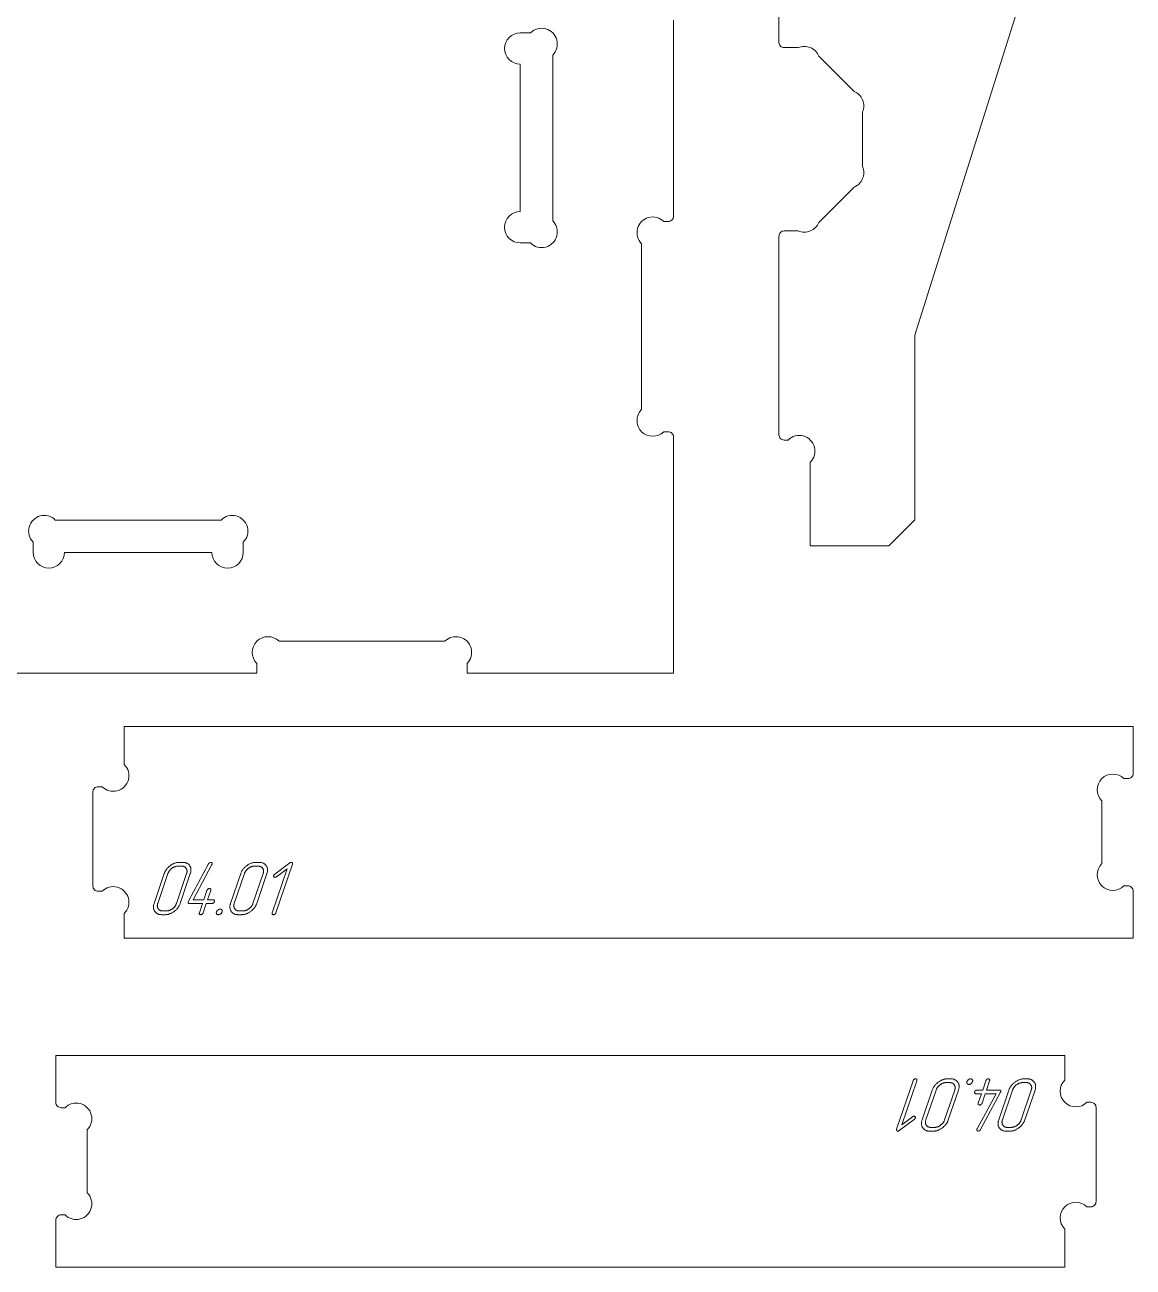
# Model space of a CAD drawing. Header units: millimetres. Extents: x 10 to 1489, y -739 to -10.
# Drawn here: x 1271.1 to 1483.1, y -739.5 to -501.8 of the extents above; entities that cross this region are included whole.
import ezdxf

# ---------------------------------------------------------------- set-up
doc = ezdxf.new("R2010")
doc.units = ezdxf.units.MM
doc.layers.add('cut', color=7, linetype='Continuous', lineweight=0)
doc.layers.add('mark', color=7, linetype='Continuous', lineweight=0)

msp = doc.modelspace()

# ---------------------------------------------------------------- linework, layer by layer
at = {"layer": 'cut'}
for points in [[(1471.330364, -465.952467), (1441.603998, -560.399318, 0.1536553472), (1441.330424, -562.179758), (1441.330424, -596.518449), (1436.330434, -601.518439), (1421.330464, -601.518439), (1421.330464, -585.511121, 1), (1417.087823, -581.26848), (1416.330474, -581.26848, -0.4142135624), (1415.330476, -580.268482), (1415.330476, -542.268558, -0.4142135624), (1416.330474, -541.26856), (1419.034363, -541.26856, 0.4142135624), (1422.954052, -539.644972), (1429.706856, -532.892168, 0.4142135624), (1431.330444, -528.972479), (1431.330444, -518.498468, 0.4142135624), (1429.706856, -514.578779), (1422.954052, -507.825975, 0.4142135624), (1419.034363, -506.202387), (1416.330474, -506.202387, -0.4142135624), (1415.330476, -505.202389), (1415.330476, -467.202465, -0.4142135624)], [(1395.152671, -500.975762), (1395.152671, -538.475687, -0.4142135624), (1394.152673, -539.475685), (1393.295324, -539.475685, 1), (1389.052683, -543.718326), (1389.052683, -575.432964, 1), (1393.295324, -579.675605), (1394.152673, -579.675605, -0.4142135624), (1395.152671, -580.675603), (1395.152671, -625.875512), (1355.65275, -625.875512), (1355.65275, -624.018165, 1), (1351.410109, -619.775524), (1319.695471, -619.775524, 1), (1315.45283, -624.018165), (1315.45283, -625.875512), (1259.252943, -625.875512)]]:
    msp.add_lwpolyline(points, format="xyb", dxfattribs=at)
for points in [[(1372.052717, -507.618398, 1), (1367.810076, -503.375757), (1365.852729, -503.375757, 1), (1365.852729, -509.375757), (1365.852729, -537.575677, 1), (1365.852729, -543.575677), (1367.810076, -543.575677, 1), (1372.052717, -539.333036)], [(1276.895557, -596.575571, 1), (1272.652916, -600.818212), (1272.652916, -602.775558, 1), (1278.652916, -602.775558), (1306.852835, -602.775558, 1), (1312.852835, -602.775558), (1312.852835, -600.818212, 1), (1308.610194, -596.575571)], [(1290.08952, -676.553213), (1290.08952, -671.833847, 1), (1285.846879, -667.591206), (1285.08953, -667.591206, -0.4142135675), (1284.089532, -666.591208), (1284.089532, -648.591244, -0.4142135624), (1285.08953, -647.591246), (1285.846879, -647.591246, 1), (1290.08952, -643.348605), (1290.08952, -636.053294), (1483.089134, -636.053294), (1483.089134, -645.053276, -0.4142135624), (1482.089136, -646.053274), (1481.331787, -646.053274, 1), (1477.089146, -650.295915), (1477.089146, -662.310592, 1), (1481.331787, -666.553233), (1482.089136, -666.553233, -0.4142135624), (1483.089134, -667.553231), (1483.089134, -676.553213)], [(1469.999583, -699.000025), (1469.999583, -703.719391, 1), (1474.242224, -707.962032), (1474.999573, -707.962032, -0.4142135624), (1475.999571, -708.96203), (1475.999571, -726.961994, -0.4142135624), (1474.999573, -727.961992), (1474.242224, -727.961992, 1), (1469.999583, -732.204633), (1469.999583, -739.499944), (1276.999969, -739.499944), (1276.999969, -730.499962, -0.4142135624), (1277.999967, -729.499964), (1278.757316, -729.499964, 1), (1282.999957, -725.257323), (1282.999957, -713.242646, 1), (1278.757316, -709.000005), (1277.999967, -709.000005, -0.4142135624), (1276.999969, -708.000007), (1276.999969, -699.000025)]]:
    msp.add_lwpolyline(points, format="xyb", close=True, dxfattribs=at)
at = {"layer": 'mark'}
for points in [[(1300.781184, -669.929357), (1302.723144, -664.215083), (1302.758237, -664.104522), (1302.787653, -663.996054), (1302.81139, -663.889679), (1302.82945, -663.785396), (1302.841831, -663.683206), (1302.848534, -663.583108), (1302.84956, -663.485104), (1302.844907, -663.389191), (1302.834577, -663.295372), (1302.818568, -663.203645), (1302.796881, -663.114011), (1302.769517, -663.026469), (1302.736474, -662.94102), (1302.697753, -662.857663), (1302.653355, -662.7764), (1302.603278, -662.697228), (1302.548584, -662.621545), (1302.490334, -662.550744), (1302.428527, -662.484827), (1302.363163, -662.423792), (1302.294243, -662.367639), (1302.221766, -662.31637), (1302.145732, -662.269983), (1302.066142, -662.228479), (1301.982995, -662.191858), (1301.896292, -662.16012), (1301.806032, -662.133265), (1301.712215, -662.111292), (1301.614842, -662.094202), (1301.513913, -662.081995), (1301.409426, -662.074671), (1301.301383, -662.07223), (1300.587099, -662.07223), (1300.474834, -662.074741), (1300.363039, -662.082274), (1300.251713, -662.09483), (1300.140856, -662.112408), (1300.030469, -662.135009), (1299.920552, -662.162631), (1299.811104, -662.195276), (1299.702126, -662.232944), (1299.593617, -662.275633), (1299.485578, -662.323345), (1299.378008, -662.37608), (1299.270908, -662.433836), (1299.164278, -662.496615), (1299.058117, -662.564416), (1298.952425, -662.63724), (1298.847203, -662.715086), (1298.744359, -662.79628), (1298.645801, -662.879148), (1298.551528, -662.96369), (1298.461542, -663.049906), (1298.375842, -663.137797), (1298.294427, -663.227361), (1298.217299, -663.3186), (1298.144456, -663.411513), (1298.0759, -663.5061), (1298.011629, -663.602361), (1297.951645, -663.700296), (1297.895946, -663.799905), (1297.844533, -663.901188), (1297.797407, -664.004145), (1297.754566, -664.108777), (1297.716011, -664.215083), (1295.774051, -669.929357), (1295.738776, -670.040768), (1295.709402, -670.150004), (1295.685928, -670.257063), (1295.668356, -670.361945), (1295.656684, -670.464652), (1295.650913, -670.565181), (1295.651042, -670.663535), (1295.657073, -670.759712), (1295.669004, -670.853713), (1295.686836, -670.945538), (1295.710569, -671.035186), (1295.740202, -671.122658), (1295.775737, -671.207954), (1295.817172, -671.291073), (1295.864508, -671.372016), (1295.917745, -671.450782), (1295.975385, -671.526033), (1296.03593, -671.596429), (1296.099382, -671.661971), (1296.165739, -671.722657), (1296.235002, -671.778488), (1296.30717, -671.829465), (1296.382244, -671.875586), (1296.460224, -671.916853), (1296.54111, -671.953265), (1296.624901, -671.984821), (1296.711598, -672.011523), (1296.801201, -672.033371), (1296.893709, -672.050363), (1296.989123, -672.0625), (1297.087443, -672.069782), (1297.188668, -672.07221), (1297.902953, -672.07221), (1298.014367, -672.06974), (1298.125394, -672.062333), (1298.236035, -672.049986), (1298.34629, -672.032701), (1298.456159, -672.010477), (1298.565642, -671.983315), (1298.674738, -671.951214), (1298.783448, -671.914174), (1298.891771, -671.872196), (1298.999709, -671.825279), (1299.10726, -671.773424), (1299.214425, -671.71663), (1299.321203, -671.654897), (1299.427596, -671.588226), (1299.533602, -671.516617), (1299.639222, -671.440068), (1299.74252, -671.360088), (1299.841561, -671.278182), (1299.936346, -671.194352), (1300.026874, -671.108596), (1300.113146, -671.020914), (1300.19516, -670.931308), (1300.272918, -670.839776), (1300.346419, -670.74632), (1300.415663, -670.650937), (1300.480651, -670.55363), (1300.541381, -670.454398), (1300.597855, -670.35324), (1300.650072, -670.250157), (1300.698033, -670.145149), (1300.741737, -670.038215)], [(1300.066899, -669.929357), (1302.00886, -664.215083), (1302.031883, -664.14251), (1302.051178, -664.071221), (1302.066743, -664.001216), (1302.078579, -663.932494), (1302.086686, -663.865055), (1302.091063, -663.7989), (1302.091712, -663.734029), (1302.088631, -663.670441), (1302.081821, -663.608136), (1302.071281, -663.547115), (1302.057012, -663.487378), (1302.039015, -663.428923), (1302.017287, -663.371753), (1301.991831, -663.315866), (1301.962645, -663.261262), (1301.92973, -663.207942), (1301.893722, -663.156909), (1301.855255, -663.10917), (1301.814331, -663.064722), (1301.770949, -663.023567), (1301.725108, -662.985704), (1301.67681, -662.951134), (1301.626054, -662.919856), (1301.572839, -662.891871), (1301.517167, -662.867178), (1301.459037, -662.845777), (1301.398449, -662.827669), (1301.335403, -662.812853), (1301.269899, -662.80133), (1301.201936, -662.793099), (1301.131516, -662.78816), (1301.058638, -662.786514), (1300.344354, -662.786514), (1300.270376, -662.788146), (1300.196655, -662.793043), (1300.123192, -662.801204), (1300.049987, -662.81263), (1299.97704, -662.82732), (1299.90435, -662.845275), (1299.831917, -662.866494), (1299.759743, -662.890978), (1299.687826, -662.918726), (1299.616167, -662.949739), (1299.544765, -662.984016), (1299.473621, -663.021558), (1299.402735, -663.062364), (1299.332106, -663.106435), (1299.261735, -663.153771), (1299.191622, -663.20437), (1299.123038, -663.257286), (1299.057253, -663.311569), (1298.994269, -663.367219), (1298.934085, -663.424236), (1298.876702, -663.48262), (1298.822118, -663.542372), (1298.770335, -663.603491), (1298.721352, -663.665977), (1298.675169, -663.72983), (1298.631787, -663.79505), (1298.591204, -663.861637), (1298.553422, -663.929592), (1298.51844, -663.998914), (1298.486258, -664.069603), (1298.456877, -664.141659), (1298.430295, -664.215083), (1296.488335, -669.929357), (1296.465646, -670.001078), (1296.44674, -670.0716), (1296.431619, -670.140922), (1296.420283, -670.209044), (1296.41273, -670.275966), (1296.408961, -670.341689), (1296.408977, -670.406211), (1296.412777, -670.469534), (1296.420361, -670.531658), (1296.431729, -670.592581), (1296.446882, -670.652305), (1296.465818, -670.710829), (1296.488539, -670.768153), (1296.515044, -670.824277), (1296.545333, -670.879201), (1296.579406, -670.932926), (1296.616452, -670.984391), (1296.655658, -671.032535), (1296.697025, -671.07736), (1296.740553, -671.118863), (1296.786241, -671.157047), (1296.83409, -671.19191), (1296.884099, -671.223453), (1296.936269, -671.251676), (1296.9906, -671.276578), (1297.047091, -671.29816), (1297.105744, -671.316422), (1297.166556, -671.331363), (1297.22953, -671.342984), (1297.294664, -671.351285), (1297.361958, -671.356265), (1297.431414, -671.357925), (1298.145698, -671.357925), (1298.217974, -671.356335), (1298.290159, -671.351564), (1298.362254, -671.343612), (1298.434257, -671.332479), (1298.506171, -671.318165), (1298.577993, -671.300671), (1298.649725, -671.279996), (1298.721366, -671.25614), (1298.792917, -671.229103), (1298.864377, -671.198886), (1298.935746, -671.165487), (1299.007024, -671.128908), (1299.078212, -671.089148), (1299.149309, -671.046207), (1299.220315, -671.000086), (1299.291231, -670.950783), (1299.360702, -670.899081), (1299.427374, -670.845761), (1299.491247, -670.790823), (1299.552321, -670.734266), (1299.610597, -670.676091), (1299.666073, -670.616297), (1299.718751, -670.554886), (1299.76863, -670.491856), (1299.815709, -670.427207), (1299.85999, -670.360941), (1299.901472, -670.293056), (1299.940156, -670.223553), (1299.97604, -670.152431), (1300.009125, -670.079691), (1300.039412, -670.005333)], [(1306.651373, -662.07223), (1306.405726, -662.143658), (1306.375493, -662.162632), (1306.346958, -662.183837), (1306.320122, -662.207274), (1306.294984, -662.232944), (1306.271545, -662.260846), (1306.249804, -662.29098), (1306.229762, -662.323345), (1306.211418, -662.357943), (1302.355399, -669.500786), (1302.319127, -669.5865), (1302.30878, -669.621545), (1302.302013, -669.65525), (1302.298826, -669.687616), (1302.299219, -669.718643), (1302.303192, -669.74833), (1302.310746, -669.776679), (1302.32188, -669.803687), (1302.336593, -669.829357), (1302.354521, -669.852795), (1302.375297, -669.873107), (1302.39892, -669.890294), (1302.425391, -669.904357), (1302.454709, -669.915294), (1302.486876, -669.923107), (1302.52189, -669.927794), (1302.559751, -669.929357), (1305.059746, -669.929357), (1304.452382, -671.716518), (1304.438795, -671.761437), (1304.429621, -671.803223), (1304.424858, -671.841877), (1304.424508, -671.8774), (1304.428569, -671.90979), (1304.437042, -671.939049), (1304.449928, -671.965175), (1304.467225, -671.98817), (1304.504929, -672.008285), (1304.539749, -672.025718), (1304.571684, -672.04047), (1304.600735, -672.052539), (1304.626902, -672.061926), (1304.650184, -672.068631), (1304.670582, -672.072654), (1304.688095, -672.073995), (1304.726943, -672.072654), (1304.764916, -672.068631), (1304.802013, -672.061926), (1304.838234, -672.052539), (1304.873581, -672.04047), (1304.908052, -672.025718), (1304.941647, -672.008285), (1304.974367, -671.98817), (1305.006669, -671.96205), (1305.036609, -671.933692), (1305.064188, -671.903094), (1305.089406, -671.870257), (1305.112263, -671.835181), (1305.132758, -671.797866), (1305.150893, -671.758312), (1305.166666, -671.716518), (1305.774031, -669.929357), (1306.8526, -669.929357), (1306.894836, -669.927571), (1306.935831, -669.922214), (1306.975584, -669.913285), (1307.014095, -669.900785), (1307.051365, -669.884714), (1307.087393, -669.865071), (1307.12218, -669.841857), (1307.155724, -669.815071), (1307.187274, -669.786277), (1307.216076, -669.757036), (1307.242129, -669.727348), (1307.265434, -669.697214), (1307.28599, -669.666634), (1307.303799, -669.635607), (1307.318859, -669.604134), (1307.331171, -669.572215), (1307.340219, -669.540295), (1307.345547, -669.508822), (1307.347153, -669.477795), (1307.345037, -669.447215), (1307.339201, -669.417081), (1307.329643, -669.387394), (1307.316363, -669.358153), (1307.299363, -669.329358), (1307.279671, -669.302572), (1307.258319, -669.279358), (1307.235307, -669.259715), (1307.210635, -669.243644), (1307.184303, -669.231144), (1307.15631, -669.222215), (1307.126658, -669.216858), (1307.095345, -669.215073), (1306.016776, -669.215073), (1306.626038, -667.422219), (1306.6384, -667.38059), (1306.646357, -667.341416), (1306.64991, -667.304697), (1306.649057, -667.270434), (1306.643799, -667.238626), (1306.634136, -667.209273), (1306.620069, -667.182376), (1306.601596, -667.157934), (1306.580204, -667.13617), (1306.557379, -667.117309), (1306.53312, -667.101349), (1306.507428, -667.088291), (1306.480302, -667.078135), (1306.451743, -667.07088), (1306.42175, -667.066528), (1306.390324, -667.065077), (1306.354523, -667.066974), (1306.318547, -667.072666), (1306.282397, -667.082153), (1306.246072, -667.095434), (1306.209573, -667.11251), (1306.1729, -667.13338), (1306.136052, -667.158045), (1306.09903, -667.186505), (1306.063633, -667.216751), (1306.031661, -667.246773), (1306.003114, -667.276572), (1305.977992, -667.306148), (1305.956295, -667.3355), (1305.938023, -667.36463), (1305.923176, -667.393536), (1305.911754, -667.422219), (1305.302492, -669.215073), (1303.23821, -669.215073), (1306.862868, -662.5008), (1306.896685, -662.422229), (1306.907996, -662.383892), (1306.915201, -662.347452), (1306.918299, -662.31291), (1306.91729, -662.280265), (1306.912174, -662.249517), (1306.902952, -662.220667), (1306.889623, -662.193714), (1306.872187, -662.168658), (1306.851683, -662.146058), (1306.829152, -662.126471), (1306.804592, -662.109897), (1306.778004, -662.096337), (1306.749389, -662.08579), (1306.718745, -662.078256), (1306.686073, -662.073736)], [(1315.424011, -669.929357), (1317.365972, -664.215083), (1317.401065, -664.104522), (1317.430481, -663.996054), (1317.454218, -663.889679), (1317.472277, -663.785396), (1317.484659, -663.683206), (1317.491362, -663.583108), (1317.492388, -663.485104), (1317.487735, -663.389191), (1317.477404, -663.295372), (1317.461396, -663.203645), (1317.439709, -663.114011), (1317.412345, -663.026469), (1317.379302, -662.94102), (1317.340581, -662.857663), (1317.296183, -662.7764), (1317.246106, -662.697228), (1317.191412, -662.621545), (1317.133162, -662.550744), (1317.071354, -662.484827), (1317.005991, -662.423792), (1316.93707, -662.367639), (1316.864593, -662.31637), (1316.78856, -662.269983), (1316.70897, -662.228479), (1316.625823, -662.191858), (1316.53912, -662.16012), (1316.44886, -662.133265), (1316.355043, -662.111292), (1316.25767, -662.094202), (1316.156741, -662.081995), (1316.052254, -662.074671), (1315.944211, -662.07223), (1315.229927, -662.07223), (1315.117662, -662.074741), (1315.005867, -662.082274), (1314.894541, -662.09483), (1314.783684, -662.112408), (1314.673297, -662.135009), (1314.56338, -662.162631), (1314.453932, -662.195276), (1314.344954, -662.232944), (1314.236445, -662.275633), (1314.128406, -662.323345), (1314.020836, -662.37608), (1313.913736, -662.433836), (1313.807106, -662.496615), (1313.700944, -662.564416), (1313.595253, -662.63724), (1313.490031, -662.715086), (1313.387187, -662.79628), (1313.288628, -662.879148), (1313.194356, -662.96369), (1313.10437, -663.049906), (1313.018669, -663.137797), (1312.937255, -663.227361), (1312.860127, -663.3186), (1312.787284, -663.411513), (1312.718728, -663.5061), (1312.654457, -663.602361), (1312.594472, -663.700296), (1312.538774, -663.799905), (1312.487361, -663.901188), (1312.440234, -664.004145), (1312.397394, -664.108777), (1312.358839, -664.215083), (1310.416879, -669.929357), (1310.381604, -670.040768), (1310.352229, -670.150004), (1310.328756, -670.257063), (1310.311183, -670.361945), (1310.299512, -670.464652), (1310.29374, -670.565181), (1310.29387, -670.663535), (1310.299901, -670.759712), (1310.311832, -670.853713), (1310.329664, -670.945538), (1310.353397, -671.035186), (1310.38303, -671.122658), (1310.418565, -671.207954), (1310.46, -671.291073), (1310.507336, -671.372016), (1310.560573, -671.450782), (1310.618212, -671.526033), (1310.678758, -671.596429), (1310.74221, -671.661971), (1310.808567, -671.722657), (1310.877829, -671.778488), (1310.949998, -671.829465), (1311.025072, -671.875586), (1311.103052, -671.916853), (1311.183937, -671.953265), (1311.267729, -671.984821), (1311.354426, -672.011523), (1311.444028, -672.033371), (1311.536537, -672.050363), (1311.631951, -672.0625), (1311.730271, -672.069782), (1311.831496, -672.07221), (1312.545781, -672.07221), (1312.657194, -672.06974), (1312.768222, -672.062333), (1312.878863, -672.049986), (1312.989118, -672.032701), (1313.098987, -672.010477), (1313.208469, -671.983315), (1313.317566, -671.951214), (1313.426275, -671.914174), (1313.534599, -671.872196), (1313.642537, -671.825279), (1313.750088, -671.773424), (1313.857253, -671.71663), (1313.964031, -671.654897), (1314.070424, -671.588226), (1314.17643, -671.516617), (1314.282049, -671.440068), (1314.385348, -671.360088), (1314.484389, -671.278182), (1314.579174, -671.194352), (1314.669702, -671.108596), (1314.755973, -671.020914), (1314.837988, -670.931308), (1314.915746, -670.839776), (1314.989247, -670.74632), (1315.058491, -670.650937), (1315.123478, -670.55363), (1315.184209, -670.454398), (1315.240683, -670.35324), (1315.2929, -670.250157), (1315.340861, -670.145149), (1315.384565, -670.038215)], [(1314.709727, -669.929357), (1316.651688, -664.215083), (1316.674711, -664.14251), (1316.694006, -664.071221), (1316.709571, -664.001216), (1316.721407, -663.932494), (1316.729514, -663.865055), (1316.733891, -663.7989), (1316.73454, -663.734029), (1316.731459, -663.670441), (1316.724648, -663.608136), (1316.714109, -663.547115), (1316.69984, -663.487378), (1316.681842, -663.428923), (1316.660115, -663.371753), (1316.634659, -663.315866), (1316.605473, -663.261262), (1316.572558, -663.207942), (1316.53655, -663.156909), (1316.498083, -663.10917), (1316.457159, -663.064722), (1316.413776, -663.023567), (1316.367936, -662.985704), (1316.319638, -662.951134), (1316.268882, -662.919856), (1316.215667, -662.891871), (1316.159995, -662.867178), (1316.101865, -662.845777), (1316.041277, -662.827669), (1315.97823, -662.812853), (1315.912726, -662.80133), (1315.844764, -662.793099), (1315.774344, -662.78816), (1315.701466, -662.786514), (1314.987182, -662.786514), (1314.913204, -662.788146), (1314.839483, -662.793043), (1314.76602, -662.801204), (1314.692815, -662.81263), (1314.619868, -662.82732), (1314.547178, -662.845275), (1314.474745, -662.866494), (1314.402571, -662.890978), (1314.330654, -662.918726), (1314.258995, -662.949739), (1314.187593, -662.984016), (1314.116449, -663.021558), (1314.045563, -663.062364), (1313.974934, -663.106435), (1313.904563, -663.153771), (1313.83445, -663.20437), (1313.765865, -663.257286), (1313.700081, -663.311569), (1313.637097, -663.367219), (1313.576913, -663.424236), (1313.51953, -663.48262), (1313.464946, -663.542372), (1313.413163, -663.603491), (1313.36418, -663.665977), (1313.317997, -663.72983), (1313.274615, -663.79505), (1313.234032, -663.861637), (1313.19625, -663.929592), (1313.161268, -663.998914), (1313.129086, -664.069603), (1313.099705, -664.141659), (1313.073123, -664.215083), (1311.131163, -669.929357), (1311.108474, -670.001078), (1311.089568, -670.0716), (1311.074447, -670.140922), (1311.06311, -670.209044), (1311.055558, -670.275966), (1311.051789, -670.341689), (1311.051805, -670.406211), (1311.055605, -670.469534), (1311.063189, -670.531658), (1311.074557, -670.592581), (1311.08971, -670.652305), (1311.108646, -670.710829), (1311.131367, -670.768153), (1311.157872, -670.824277), (1311.188161, -670.879201), (1311.222234, -670.932926), (1311.25928, -670.984391), (1311.298486, -671.032535), (1311.339853, -671.07736), (1311.383381, -671.118863), (1311.429069, -671.157047), (1311.476918, -671.19191), (1311.526927, -671.223453), (1311.579097, -671.251676), (1311.633428, -671.276578), (1311.689919, -671.29816), (1311.748571, -671.316422), (1311.809384, -671.331363), (1311.872357, -671.342984), (1311.937491, -671.351285), (1312.004786, -671.356265), (1312.074241, -671.357925), (1312.788526, -671.357925), (1312.860802, -671.356335), (1312.932987, -671.351564), (1313.005081, -671.343612), (1313.077085, -671.332479), (1313.148999, -671.318165), (1313.220821, -671.300671), (1313.292553, -671.279996), (1313.364194, -671.25614), (1313.435745, -671.229103), (1313.507204, -671.198886), (1313.578574, -671.165487), (1313.649852, -671.128908), (1313.72104, -671.089148), (1313.792137, -671.046207), (1313.863143, -671.000086), (1313.934059, -670.950783), (1314.00353, -670.899081), (1314.070202, -670.845761), (1314.134075, -670.790823), (1314.195149, -670.734266), (1314.253425, -670.676091), (1314.308901, -670.616297), (1314.361579, -670.554886), (1314.411457, -670.491856), (1314.458537, -670.427207), (1314.502818, -670.360941), (1314.5443, -670.293056), (1314.582983, -670.223553), (1314.618868, -670.152431), (1314.651953, -670.079691), (1314.68224, -670.005333)], [(1319.095209, -671.716518), (1322.254355, -662.420778), (1322.263224, -662.391827), (1322.269782, -662.363943), (1322.274031, -662.337126), (1322.275969, -662.311376), (1322.275597, -662.286693), (1322.272916, -662.263078), (1322.267924, -662.24053), (1322.260622, -662.219049), (1322.25101, -662.198635), (1322.239089, -662.179289), (1322.224921, -662.161045), (1322.209354, -662.144357), (1322.192645, -662.129367), (1322.174796, -662.116074), (1322.155805, -662.104478), (1322.135674, -662.094579), (1322.114403, -662.086377), (1322.09199, -662.079872), (1322.068437, -662.075064), (1322.043743, -662.071952), (1321.99122, -662.070836), (1321.938165, -662.076715), (1321.885731, -662.089649), (1321.833916, -662.109637), (1321.782721, -662.136681), (1321.732146, -662.170779), (1318.865969, -664.320328), (1318.825696, -664.364882), (1318.790146, -664.405408), (1318.759318, -664.441905), (1318.733212, -664.474374), (1318.711829, -664.502814), (1318.695168, -664.527227), (1318.68323, -664.54761), (1318.676014, -664.563966), (1318.665136, -664.600906), (1318.658062, -664.636503), (1318.654792, -664.670758), (1318.655325, -664.70367), (1318.659661, -664.735239), (1318.6678, -664.765465), (1318.679743, -664.794349), (1318.695489, -664.821889), (1318.714378, -664.847079), (1318.735748, -664.868911), (1318.7596, -664.887383), (1318.785933, -664.902497), (1318.814747, -664.914253), (1318.846044, -664.92265), (1318.879821, -664.927688), (1318.91608, -664.929367), (1318.950131, -664.927693), (1318.984425, -664.92267), (1319.018964, -664.9143), (1319.053747, -664.902581), (1319.088774, -664.887514), (1319.124046, -664.869099), (1319.159561, -664.847336), (1319.195321, -664.822224), (1321.245875, -663.286513), (1318.380814, -671.716742), (1318.367253, -671.761634), (1318.358102, -671.803397), (1318.353358, -671.842033), (1318.353023, -671.877539), (1318.357097, -671.909918), (1318.365579, -671.939167), (1318.37847, -671.965289), (1318.395769, -671.988281), (1318.433473, -672.008371), (1318.468292, -672.025781), (1318.500228, -672.040513), (1318.529279, -672.052567), (1318.555445, -672.061942), (1318.578728, -672.068638), (1318.599125, -672.072656), (1318.616639, -672.073995), (1318.655487, -672.072654), (1318.693459, -672.068631), (1318.730557, -672.061926), (1318.766778, -672.052539), (1318.802124, -672.04047), (1318.836595, -672.025718), (1318.870191, -672.008285), (1318.902911, -671.98817), (1318.935237, -671.962026), (1318.965194, -671.93365), (1318.992784, -671.903042), (1319.018005, -671.870201), (1319.040859, -671.835129), (1319.061344, -671.797824), (1319.079461, -671.758287)], [(1308.445677, -671.000783), (1308.396635, -671.002604), (1308.348614, -671.008066), (1308.301616, -671.017169), (1308.25564, -671.029913), (1308.210686, -671.046298), (1308.166755, -671.066324), (1308.123845, -671.089992), (1308.081957, -671.117301), (1308.041092, -671.148251), (1308.001248, -671.182842), (1307.962531, -671.220788), (1307.926295, -671.258372), (1307.892957, -671.294449), (1307.862516, -671.329019), (1307.834973, -671.362083), (1307.810327, -671.39364), (1307.788579, -671.42369), (1307.769729, -671.452233), (1307.753776, -671.47927), (1307.740721, -671.5048), (1307.730563, -671.528824), (1307.728477, -671.534594), (1307.725586, -671.543182), (1307.71934, -671.563115), (1307.708924, -671.602414), (1307.701273, -671.640961), (1307.696389, -671.678753), (1307.694271, -671.715793), (1307.694919, -671.752079), (1307.698333, -671.787612), (1307.704513, -671.822392), (1307.71346, -671.856418), (1307.725173, -671.889691), (1307.739652, -671.92221), (1307.754969, -671.944732), (1307.772217, -671.965423), (1307.791395, -671.984283), (1307.812504, -672.001311), (1307.835543, -672.016509), (1307.860513, -672.029876), (1307.887413, -672.041411), (1307.916244, -672.051116), (1307.947005, -672.05899), (1307.979697, -672.065032), (1308.014319, -672.069243), (1308.050872, -672.071624), (1308.089525, -672.072168), (1308.129194, -672.070703), (1308.168136, -672.067146), (1308.20635, -672.061495), (1308.243837, -672.053753), (1308.280596, -672.043917), (1308.316628, -672.031989), (1308.351932, -672.017969), (1308.386508, -672.001856), (1308.420357, -671.98365), (1308.453479, -671.963351), (1308.485873, -671.94096), (1308.51754, -671.916476), (1308.548408, -671.890046), (1308.605628, -671.835743), (1308.656401, -671.780392), (1308.700727, -671.723996), (1308.738606, -671.666553), (1308.770039, -671.608064), (1308.795024, -671.548529), (1308.805007, -671.518463), (1308.81286, -671.488617), (1308.818531, -671.459033), (1308.822019, -671.42971), (1308.823324, -671.400648), (1308.822447, -671.371848), (1308.819388, -671.34331), (1308.814145, -671.315033), (1308.806721, -671.287018), (1308.797113, -671.259265), (1308.785324, -671.231773), (1308.771351, -671.204543), (1308.737246, -671.151453), (1308.718299, -671.127387), (1308.698379, -671.105415), (1308.677486, -671.085535), (1308.65562, -671.067747), (1308.632782, -671.052053), (1308.608971, -671.038451), (1308.584187, -671.026941), (1308.558431, -671.017524), (1308.531701, -671.0102), (1308.503999, -671.004969), (1308.475325, -671.00183)], [(1440.993893, -703.83672), (1437.834748, -713.13246), (1437.825879, -713.161411), (1437.819321, -713.189296), (1437.815072, -713.216113), (1437.813134, -713.241862), (1437.813505, -713.266545), (1437.816187, -713.29016), (1437.821179, -713.312708), (1437.82848, -713.334189), (1437.838092, -713.354603), (1437.850014, -713.373949), (1437.864181, -713.392194), (1437.879749, -713.408881), (1437.896458, -713.423871), (1437.914307, -713.437164), (1437.933297, -713.44876), (1437.953428, -713.458659), (1437.9747, -713.466861), (1437.997112, -713.473366), (1438.020666, -713.478175), (1438.04536, -713.481286), (1438.097882, -713.482402), (1438.150937, -713.476523), (1438.203372, -713.46359), (1438.255187, -713.443601), (1438.306382, -713.416558), (1438.356957, -713.38246), (1441.223134, -711.23291), (1441.263406, -711.188356), (1441.298957, -711.147831), (1441.329785, -711.111333), (1441.35589, -711.078864), (1441.377273, -711.050424), (1441.393934, -711.026012), (1441.405873, -711.005628), (1441.413089, -710.989272), (1441.423966, -710.952332), (1441.43104, -710.916735), (1441.434311, -710.88248), (1441.433778, -710.849568), (1441.429442, -710.817999), (1441.421303, -710.787773), (1441.40936, -710.75889), (1441.393613, -710.731349), (1441.374725, -710.706159), (1441.353355, -710.684327), (1441.329503, -710.665855), (1441.30317, -710.650741), (1441.274355, -710.638985), (1441.243059, -710.630589), (1441.209281, -710.625551), (1441.173022, -710.623871), (1441.138972, -710.625545), (1441.104677, -710.630568), (1441.070138, -710.638938), (1441.035355, -710.650657), (1441.000328, -710.665724), (1440.965057, -710.684139), (1440.929541, -710.705902), (1440.893782, -710.731014), (1438.843228, -712.266725), (1441.708289, -703.836497), (1441.721849, -703.791604), (1441.731001, -703.749841), (1441.735744, -703.711206), (1441.736079, -703.675699), (1441.732006, -703.643321), (1441.723523, -703.614071), (1441.710633, -703.58795), (1441.693334, -703.564957), (1441.65563, -703.544868), (1441.62081, -703.527457), (1441.588875, -703.512725), (1441.559824, -703.500671), (1441.533657, -703.491296), (1441.510375, -703.4846), (1441.489977, -703.480582), (1441.472464, -703.479243), (1441.433616, -703.480584), (1441.395643, -703.484607), (1441.358546, -703.491312), (1441.322324, -703.500699), (1441.286978, -703.512768), (1441.252507, -703.52752), (1441.218912, -703.544953), (1441.186192, -703.565069), (1441.153866, -703.591212), (1441.123908, -703.619588), (1441.096319, -703.650197), (1441.071097, -703.683037), (1441.048244, -703.71811), (1441.027759, -703.755414), (1441.009642, -703.794951)], [(1444.665091, -705.623881), (1442.723131, -711.338156), (1442.688037, -711.448716), (1442.658622, -711.557184), (1442.634885, -711.66356), (1442.616825, -711.767842), (1442.604444, -711.870032), (1442.59774, -711.97013), (1442.596715, -712.068135), (1442.601368, -712.164047), (1442.611698, -712.257866), (1442.627707, -712.349593), (1442.649394, -712.439228), (1442.676758, -712.526769), (1442.709801, -712.612218), (1442.748521, -712.695575), (1442.79292, -712.776839), (1442.842997, -712.85601), (1442.897691, -712.931693), (1442.955941, -713.002494), (1443.017748, -713.068412), (1443.083112, -713.129447), (1443.152032, -713.185599), (1443.224509, -713.236868), (1443.300543, -713.283255), (1443.380133, -713.324759), (1443.46328, -713.36138), (1443.549983, -713.393118), (1443.640243, -713.419973), (1443.734059, -713.441946), (1443.831432, -713.459036), (1443.932362, -713.471243), (1444.036848, -713.478567), (1444.144891, -713.481009), (1444.859176, -713.481009), (1444.971441, -713.478497), (1445.083236, -713.470964), (1445.194562, -713.458408), (1445.305419, -713.44083), (1445.415805, -713.41823), (1445.525723, -713.390607), (1445.635171, -713.357962), (1445.744149, -713.320295), (1445.852658, -713.277605), (1445.960697, -713.229893), (1446.068266, -713.177159), (1446.175367, -713.119402), (1446.281997, -713.056623), (1446.388158, -712.988822), (1446.49385, -712.915998), (1446.599072, -712.838153), (1446.701916, -712.756959), (1446.800474, -712.67409), (1446.894747, -712.589548), (1446.984733, -712.503332), (1447.070433, -712.415441), (1447.151848, -712.325877), (1447.228976, -712.234638), (1447.301819, -712.141725), (1447.370375, -712.047139), (1447.434646, -711.950878), (1447.49463, -711.852943), (1447.550329, -711.753333), (1447.601742, -711.65205), (1447.648868, -711.549093), (1447.691709, -711.444461), (1447.730264, -711.338156), (1449.672224, -705.623881), (1449.707499, -705.51247), (1449.736873, -705.403234), (1449.760347, -705.296176), (1449.777919, -705.191293), (1449.789591, -705.088587), (1449.795362, -704.988057), (1449.795233, -704.889703), (1449.789202, -704.793526), (1449.777271, -704.699525), (1449.759439, -704.6077), (1449.735706, -704.518052), (1449.706072, -704.43058), (1449.670538, -704.345285), (1449.629103, -704.262165), (1449.581767, -704.181222), (1449.52853, -704.102456), (1449.47089, -704.027205), (1449.410345, -703.956809), (1449.346893, -703.891268), (1449.280536, -703.830581), (1449.211273, -703.77475), (1449.139105, -703.723774), (1449.064031, -703.677652), (1448.986051, -703.636385), (1448.905165, -703.599974), (1448.821374, -703.568417), (1448.734677, -703.541715), (1448.645074, -703.519868), (1448.552566, -703.502876), (1448.457152, -703.490738), (1448.358832, -703.483456), (1448.257606, -703.481029), (1447.543322, -703.481029), (1447.431908, -703.483498), (1447.320881, -703.490906), (1447.21024, -703.503252), (1447.099985, -703.520537), (1446.990116, -703.542761), (1446.880633, -703.569923), (1446.771537, -703.602024), (1446.662827, -703.639064), (1446.554504, -703.681042), (1446.446566, -703.727959), (1446.339015, -703.779814), (1446.23185, -703.836608), (1446.125071, -703.898341), (1446.018679, -703.965012), (1445.912673, -704.036622), (1445.807053, -704.11317), (1445.703755, -704.19315), (1445.604713, -704.275056), (1445.509929, -704.358887), (1445.419401, -704.444643), (1445.333129, -704.532324), (1445.251115, -704.62193), (1445.173357, -704.713462), (1445.099856, -704.806919), (1445.030612, -704.902301), (1444.965624, -704.999608), (1444.904894, -705.098841), (1444.84842, -705.199998), (1444.796202, -705.303081), (1444.748242, -705.408089), (1444.704538, -705.515023)], [(1445.379376, -705.623881), (1443.437415, -711.338156), (1443.414391, -711.410728), (1443.395097, -711.482017), (1443.379532, -711.552022), (1443.367696, -711.620744), (1443.359589, -711.688183), (1443.355211, -711.754338), (1443.354563, -711.819209), (1443.357644, -711.882797), (1443.364454, -711.945102), (1443.374994, -712.006123), (1443.389262, -712.065861), (1443.40726, -712.124315), (1443.428987, -712.181485), (1443.454444, -712.237373), (1443.48363, -712.291976), (1443.516544, -712.345296), (1443.552553, -712.396329), (1443.591019, -712.444069), (1443.631944, -712.488516), (1443.675326, -712.529671), (1443.721167, -712.567534), (1443.769465, -712.602104), (1443.820221, -712.633382), (1443.873435, -712.661367), (1443.929108, -712.68606), (1443.987238, -712.707461), (1444.047826, -712.725569), (1444.110872, -712.740385), (1444.176376, -712.751908), (1444.244338, -712.760139), (1444.314758, -712.765078), (1444.387636, -712.766724), (1445.101921, -712.766724), (1445.175899, -712.765092), (1445.249619, -712.760195), (1445.323082, -712.752034), (1445.396288, -712.740608), (1445.469235, -712.725918), (1445.541925, -712.707963), (1445.614357, -712.686744), (1445.686532, -712.66226), (1445.758449, -712.634512), (1445.830108, -712.603499), (1445.90151, -712.569222), (1445.972654, -712.53168), (1446.04354, -712.490874), (1446.114169, -712.446803), (1446.18454, -712.399468), (1446.254653, -712.348868), (1446.323237, -712.295952), (1446.389022, -712.241669), (1446.452006, -712.186019), (1446.512189, -712.129002), (1446.569573, -712.070618), (1446.624156, -712.010866), (1446.67594, -711.949748), (1446.724923, -711.887262), (1446.771106, -711.823409), (1446.814488, -711.758188), (1446.855071, -711.691601), (1446.892853, -711.623646), (1446.927835, -711.554324), (1446.960016, -711.483635), (1446.989398, -711.411579), (1447.015979, -711.338156), (1448.95794, -705.623881), (1448.980629, -705.55216), (1448.999534, -705.481638), (1449.014655, -705.412317), (1449.025992, -705.344194), (1449.033545, -705.277272), (1449.037313, -705.21155), (1449.037298, -705.147027), (1449.033498, -705.083704), (1449.025914, -705.021581), (1449.014546, -704.960657), (1448.999393, -704.900934), (1448.980457, -704.84241), (1448.957736, -704.785086), (1448.931231, -704.728961), (1448.900942, -704.674037), (1448.866869, -704.620312), (1448.829823, -704.568847), (1448.790617, -704.520703), (1448.74925, -704.475879), (1448.705722, -704.434375), (1448.660034, -704.396191), (1448.612185, -704.361328), (1448.562176, -704.329785), (1448.510006, -704.301563), (1448.455675, -704.27666), (1448.399183, -704.255078), (1448.340531, -704.236817), (1448.279719, -704.221875), (1448.216745, -704.210254), (1448.151611, -704.201953), (1448.084317, -704.196973), (1448.014861, -704.195313), (1447.300577, -704.195313), (1447.228301, -704.196903), (1447.156116, -704.201674), (1447.084021, -704.209626), (1447.012017, -704.220759), (1446.940104, -704.235073), (1446.868282, -704.252567), (1446.79655, -704.273242), (1446.724909, -704.297098), (1446.653358, -704.324135), (1446.581898, -704.354353), (1446.510529, -704.387751), (1446.439251, -704.42433), (1446.368063, -704.46409), (1446.296966, -704.507031), (1446.225959, -704.553152), (1446.155044, -704.602455), (1446.085573, -704.654157), (1446.018901, -704.707477), (1445.955028, -704.762415), (1445.893953, -704.818972), (1445.835678, -704.877147), (1445.780202, -704.936941), (1445.727524, -704.998352), (1445.677645, -705.061382), (1445.630565, -705.126031), (1445.586284, -705.192297), (1445.544802, -705.260182), (1445.506119, -705.329686), (1445.470235, -705.400807), (1445.43715, -705.473547), (1445.406863, -705.547905)], [(1451.643425, -704.552455), (1451.692468, -704.550634), (1451.740488, -704.545173), (1451.787486, -704.53607), (1451.833462, -704.523326), (1451.878416, -704.50694), (1451.922348, -704.486914), (1451.965258, -704.463246), (1452.007145, -704.435937), (1452.048011, -704.404987), (1452.087854, -704.370396), (1452.126571, -704.33245), (1452.162807, -704.294866), (1452.196146, -704.258789), (1452.226587, -704.224219), (1452.25413, -704.191155), (1452.278776, -704.159599), (1452.300524, -704.129548), (1452.319374, -704.101005), (1452.335327, -704.073968), (1452.348382, -704.048438), (1452.358539, -704.024415), (1452.360626, -704.018644), (1452.363517, -704.010056), (1452.369762, -703.990123), (1452.380179, -703.950824), (1452.38783, -703.912278), (1452.392714, -703.874485), (1452.394832, -703.837445), (1452.394184, -703.801159), (1452.39077, -703.765626), (1452.384589, -703.730847), (1452.375643, -703.69682), (1452.36393, -703.663548), (1452.349451, -703.631028), (1452.334134, -703.608506), (1452.316886, -703.587815), (1452.297708, -703.568956), (1452.276599, -703.551927), (1452.25356, -703.536729), (1452.22859, -703.523362), (1452.20169, -703.511827), (1452.172859, -703.502122), (1452.142098, -703.494249), (1452.109406, -703.488206), (1452.074784, -703.483995), (1452.038231, -703.481614), (1451.999578, -703.48107), (1451.959908, -703.482535), (1451.920967, -703.486093), (1451.882753, -703.491743), (1451.845266, -703.499486), (1451.808507, -703.509321), (1451.772475, -703.521249), (1451.737171, -703.535269), (1451.702594, -703.551383), (1451.668745, -703.569589), (1451.635624, -703.589887), (1451.60323, -703.612278), (1451.571563, -703.636762), (1451.540695, -703.663192), (1451.483475, -703.717496), (1451.432702, -703.772846), (1451.388376, -703.829242), (1451.350496, -703.886685), (1451.319064, -703.945174), (1451.294078, -704.004709), (1451.284095, -704.034775), (1451.276242, -704.064621), (1451.270572, -704.094206), (1451.267084, -704.123529), (1451.265778, -704.15259), (1451.266655, -704.18139), (1451.269715, -704.209928), (1451.274957, -704.238205), (1451.282382, -704.26622), (1451.291989, -704.293973), (1451.303779, -704.321465), (1451.317751, -704.348696), (1451.351857, -704.401786), (1451.370804, -704.425851), (1451.390724, -704.447823), (1451.411617, -704.467703), (1451.433482, -704.485491), (1451.456321, -704.501186), (1451.480132, -704.514788), (1451.504915, -704.526297), (1451.530672, -704.535714), (1451.557401, -704.543038), (1451.585103, -704.54827), (1451.613778, -704.551409)], [(1453.43773, -713.481009), (1453.683377, -713.40958), (1453.71361, -713.390607), (1453.742145, -713.369401), (1453.768981, -713.345964), (1453.794119, -713.320294), (1453.817558, -713.292392), (1453.839299, -713.262259), (1453.859341, -713.229893), (1453.877684, -713.195295), (1457.733703, -706.052452), (1457.769976, -705.966738), (1457.780323, -705.931693), (1457.78709, -705.897988), (1457.790277, -705.865622), (1457.789884, -705.834595), (1457.78591, -705.804908), (1457.778357, -705.77656), (1457.767223, -705.749551), (1457.752509, -705.723881), (1457.734582, -705.700444), (1457.713806, -705.680131), (1457.690183, -705.662944), (1457.663712, -705.648881), (1457.634393, -705.637944), (1457.602227, -705.630131), (1457.567213, -705.625444), (1457.529351, -705.623881), (1455.029356, -705.623881), (1455.636721, -703.83672), (1455.650308, -703.791801), (1455.659482, -703.750015), (1455.664245, -703.711361), (1455.664595, -703.675838), (1455.660534, -703.643448), (1455.65206, -703.61419), (1455.639175, -703.588063), (1455.621877, -703.565069), (1455.584173, -703.544953), (1455.549354, -703.52752), (1455.517419, -703.512768), (1455.488368, -703.500699), (1455.462201, -703.491312), (1455.438919, -703.484607), (1455.418521, -703.480584), (1455.401007, -703.479243), (1455.362159, -703.480584), (1455.324187, -703.484607), (1455.28709, -703.491312), (1455.250868, -703.500699), (1455.215522, -703.512768), (1455.181051, -703.52752), (1455.147456, -703.544953), (1455.114736, -703.565069), (1455.082434, -703.591188), (1455.052494, -703.619547), (1455.024915, -703.650144), (1454.999697, -703.682981), (1454.97684, -703.718057), (1454.956344, -703.755372), (1454.93821, -703.794926), (1454.922437, -703.83672), (1454.315072, -705.623881), (1453.236503, -705.623881), (1453.194266, -705.625667), (1453.153272, -705.631024), (1453.113519, -705.639953), (1453.075007, -705.652453), (1453.037738, -705.668524), (1453.00171, -705.688167), (1452.966923, -705.711381), (1452.933378, -705.738167), (1452.901828, -705.766961), (1452.873027, -705.796202), (1452.846974, -705.82589), (1452.823669, -705.856024), (1452.803112, -705.886604), (1452.785304, -705.917631), (1452.770244, -705.949104), (1452.757932, -705.981024), (1452.748883, -706.012943), (1452.743556, -706.044416), (1452.74195, -706.075443), (1452.744065, -706.106023), (1452.749902, -706.136157), (1452.75946, -706.165845), (1452.772739, -706.195086), (1452.78974, -706.22388), (1452.809432, -706.250666), (1452.830784, -706.27388), (1452.853796, -706.293523), (1452.878468, -706.309594), (1452.9048, -706.322094), (1452.932792, -706.331023), (1452.962445, -706.33638), (1452.993758, -706.338166), (1454.072327, -706.338166), (1453.463065, -708.131019), (1453.450703, -708.172649), (1453.442745, -708.211823), (1453.439193, -708.248541), (1453.440046, -708.282805), (1453.445304, -708.314613), (1453.454966, -708.343965), (1453.469034, -708.370862), (1453.487507, -708.395304), (1453.508899, -708.417068), (1453.531724, -708.435929), (1453.555983, -708.451889), (1453.581675, -708.464947), (1453.608801, -708.475103), (1453.63736, -708.482358), (1453.667352, -708.48671), (1453.698779, -708.488161), (1453.73458, -708.486264), (1453.770556, -708.480572), (1453.806706, -708.471085), (1453.843031, -708.457804), (1453.87953, -708.440728), (1453.916203, -708.419858), (1453.953051, -708.395193), (1453.990073, -708.366733), (1454.025469, -708.336488), (1454.057441, -708.306465), (1454.085988, -708.276666), (1454.11111, -708.24709), (1454.132807, -708.217738), (1454.15108, -708.188608), (1454.165927, -708.159702), (1454.177349, -708.131019), (1454.786611, -706.338166), (1456.850893, -706.338166), (1453.226235, -713.052438), (1453.192418, -713.131009), (1453.181106, -713.169346), (1453.173902, -713.205786), (1453.170804, -713.240328), (1453.171813, -713.272973), (1453.176928, -713.303721), (1453.186151, -713.332571), (1453.19948, -713.359524), (1453.216916, -713.38458), (1453.237419, -713.407181), (1453.259951, -713.426768), (1453.284511, -713.443341), (1453.311098, -713.456901), (1453.339714, -713.467448), (1453.370358, -713.474982), (1453.40303, -713.479502)], [(1459.307919, -705.623881), (1457.365959, -711.338156), (1457.330865, -711.448716), (1457.30145, -711.557184), (1457.277712, -711.66356), (1457.259653, -711.767842), (1457.247272, -711.870032), (1457.240568, -711.97013), (1457.239543, -712.068135), (1457.244196, -712.164047), (1457.254526, -712.257866), (1457.270535, -712.349593), (1457.292221, -712.439228), (1457.319586, -712.526769), (1457.352629, -712.612218), (1457.391349, -712.695575), (1457.435748, -712.776839), (1457.485825, -712.85601), (1457.540518, -712.931693), (1457.598769, -713.002494), (1457.660576, -713.068412), (1457.72594, -713.129447), (1457.79486, -713.185599), (1457.867337, -713.236868), (1457.943371, -713.283255), (1458.022961, -713.324759), (1458.106107, -713.36138), (1458.192811, -713.393118), (1458.283071, -713.419973), (1458.376887, -713.441946), (1458.47426, -713.459036), (1458.57519, -713.471243), (1458.679676, -713.478567), (1458.787719, -713.481009), (1459.502004, -713.481009), (1459.614269, -713.478497), (1459.726064, -713.470964), (1459.83739, -713.458408), (1459.948246, -713.44083), (1460.058633, -713.41823), (1460.168551, -713.390607), (1460.277998, -713.357962), (1460.386977, -713.320295), (1460.495485, -713.277605), (1460.603525, -713.229893), (1460.711094, -713.177159), (1460.818194, -713.119402), (1460.924825, -713.056623), (1461.030986, -712.988822), (1461.136678, -712.915998), (1461.2419, -712.838153), (1461.344744, -712.756959), (1461.443302, -712.67409), (1461.537574, -712.589548), (1461.627561, -712.503332), (1461.713261, -712.415441), (1461.794676, -712.325877), (1461.871804, -712.234638), (1461.944647, -712.141725), (1462.013203, -712.047139), (1462.077474, -711.950878), (1462.137458, -711.852943), (1462.193157, -711.753333), (1462.244569, -711.65205), (1462.291696, -711.549093), (1462.334537, -711.444461), (1462.373092, -711.338156), (1464.315052, -705.623881), (1464.350327, -705.51247), (1464.379701, -705.403234), (1464.403175, -705.296176), (1464.420747, -705.191293), (1464.432419, -705.088587), (1464.43819, -704.988057), (1464.43806, -704.889703), (1464.43203, -704.793526), (1464.420099, -704.699525), (1464.402267, -704.6077), (1464.378534, -704.518052), (1464.3489, -704.43058), (1464.313366, -704.345285), (1464.271931, -704.262165), (1464.224595, -704.181222), (1464.171358, -704.102456), (1464.113718, -704.027205), (1464.053172, -703.956809), (1463.989721, -703.891268), (1463.923364, -703.830581), (1463.854101, -703.77475), (1463.781933, -703.723774), (1463.706859, -703.677652), (1463.628879, -703.636385), (1463.547993, -703.599974), (1463.464202, -703.568417), (1463.377505, -703.541715), (1463.287902, -703.519868), (1463.195394, -703.502876), (1463.09998, -703.490738), (1463.00166, -703.483456), (1462.900434, -703.481029), (1462.18615, -703.481029), (1462.074736, -703.483498), (1461.963709, -703.490906), (1461.853067, -703.503252), (1461.742812, -703.520537), (1461.632944, -703.542761), (1461.523461, -703.569923), (1461.414365, -703.602024), (1461.305655, -703.639064), (1461.197331, -703.681042), (1461.089394, -703.727959), (1460.981843, -703.779814), (1460.874678, -703.836608), (1460.767899, -703.898341), (1460.661507, -703.965012), (1460.555501, -704.036622), (1460.449881, -704.11317), (1460.346583, -704.19315), (1460.247541, -704.275056), (1460.152756, -704.358887), (1460.062228, -704.444643), (1459.975957, -704.532324), (1459.893943, -704.62193), (1459.816185, -704.713462), (1459.742684, -704.806919), (1459.67344, -704.902301), (1459.608452, -704.999608), (1459.547721, -705.098841), (1459.491247, -705.199998), (1459.43903, -705.303081), (1459.39107, -705.408089), (1459.347366, -705.515023)], [(1460.022203, -705.623881), (1458.080243, -711.338156), (1458.057219, -711.410728), (1458.037925, -711.482017), (1458.02236, -711.552022), (1458.010524, -711.620744), (1458.002417, -711.688183), (1457.998039, -711.754338), (1457.997391, -711.819209), (1458.000472, -711.882797), (1458.007282, -711.945102), (1458.017822, -712.006123), (1458.03209, -712.065861), (1458.050088, -712.124315), (1458.071815, -712.181485), (1458.097272, -712.237373), (1458.126457, -712.291976), (1458.159372, -712.345296), (1458.195381, -712.396329), (1458.233847, -712.444069), (1458.274772, -712.488516), (1458.318154, -712.529671), (1458.363994, -712.567534), (1458.412293, -712.602104), (1458.463049, -712.633382), (1458.516263, -712.661367), (1458.571936, -712.68606), (1458.630066, -712.707461), (1458.690654, -712.725569), (1458.7537, -712.740385), (1458.819204, -712.751908), (1458.887166, -712.760139), (1458.957586, -712.765078), (1459.030464, -712.766724), (1459.744749, -712.766724), (1459.818727, -712.765092), (1459.892447, -712.760195), (1459.96591, -712.752034), (1460.039115, -712.740608), (1460.112063, -712.725918), (1460.184753, -712.707963), (1460.257185, -712.686744), (1460.32936, -712.66226), (1460.401277, -712.634512), (1460.472936, -712.603499), (1460.544338, -712.569222), (1460.615482, -712.53168), (1460.686368, -712.490874), (1460.756996, -712.446803), (1460.827367, -712.399468), (1460.897481, -712.348868), (1460.966065, -712.295952), (1461.031849, -712.241669), (1461.094833, -712.186019), (1461.155017, -712.129002), (1461.212401, -712.070618), (1461.266984, -712.010866), (1461.318768, -711.949748), (1461.367751, -711.887262), (1461.413933, -711.823409), (1461.457316, -711.758188), (1461.497898, -711.691601), (1461.535681, -711.623646), (1461.570663, -711.554324), (1461.602844, -711.483635), (1461.632226, -711.411579), (1461.658807, -711.338156), (1463.600768, -705.623881), (1463.623457, -705.55216), (1463.642362, -705.481638), (1463.657483, -705.412317), (1463.66882, -705.344194), (1463.676373, -705.277272), (1463.680141, -705.21155), (1463.680126, -705.147027), (1463.676326, -705.083704), (1463.668742, -705.021581), (1463.657373, -704.960657), (1463.642221, -704.900934), (1463.623284, -704.84241), (1463.600564, -704.785086), (1463.574059, -704.728961), (1463.54377, -704.674037), (1463.509696, -704.620312), (1463.472651, -704.568847), (1463.433445, -704.520703), (1463.392078, -704.475879), (1463.34855, -704.434375), (1463.302862, -704.396191), (1463.255013, -704.361328), (1463.205004, -704.329785), (1463.152833, -704.301563), (1463.098503, -704.27666), (1463.042011, -704.255078), (1462.983359, -704.236817), (1462.922546, -704.221875), (1462.859573, -704.210254), (1462.794439, -704.201953), (1462.727144, -704.196973), (1462.657689, -704.195313), (1461.943405, -704.195313), (1461.871129, -704.196903), (1461.798944, -704.201674), (1461.726849, -704.209626), (1461.654845, -704.220759), (1461.582932, -704.235073), (1461.511109, -704.252567), (1461.439378, -704.273242), (1461.367736, -704.297098), (1461.296186, -704.324135), (1461.224726, -704.354353), (1461.153357, -704.387751), (1461.082078, -704.42433), (1461.010891, -704.46409), (1460.939794, -704.507031), (1460.868787, -704.553152), (1460.797871, -704.602455), (1460.728401, -704.654157), (1460.661729, -704.707477), (1460.597855, -704.762415), (1460.536781, -704.818972), (1460.478506, -704.877147), (1460.423029, -704.936941), (1460.370352, -704.998352), (1460.320473, -705.061382), (1460.273393, -705.126031), (1460.229112, -705.192297), (1460.18763, -705.260182), (1460.148947, -705.329686), (1460.113063, -705.400807), (1460.079977, -705.473547), (1460.049691, -705.547905)]]:
    msp.add_lwpolyline(points, close=True, dxfattribs=at)

doc.saveas('drawing.dxf')
